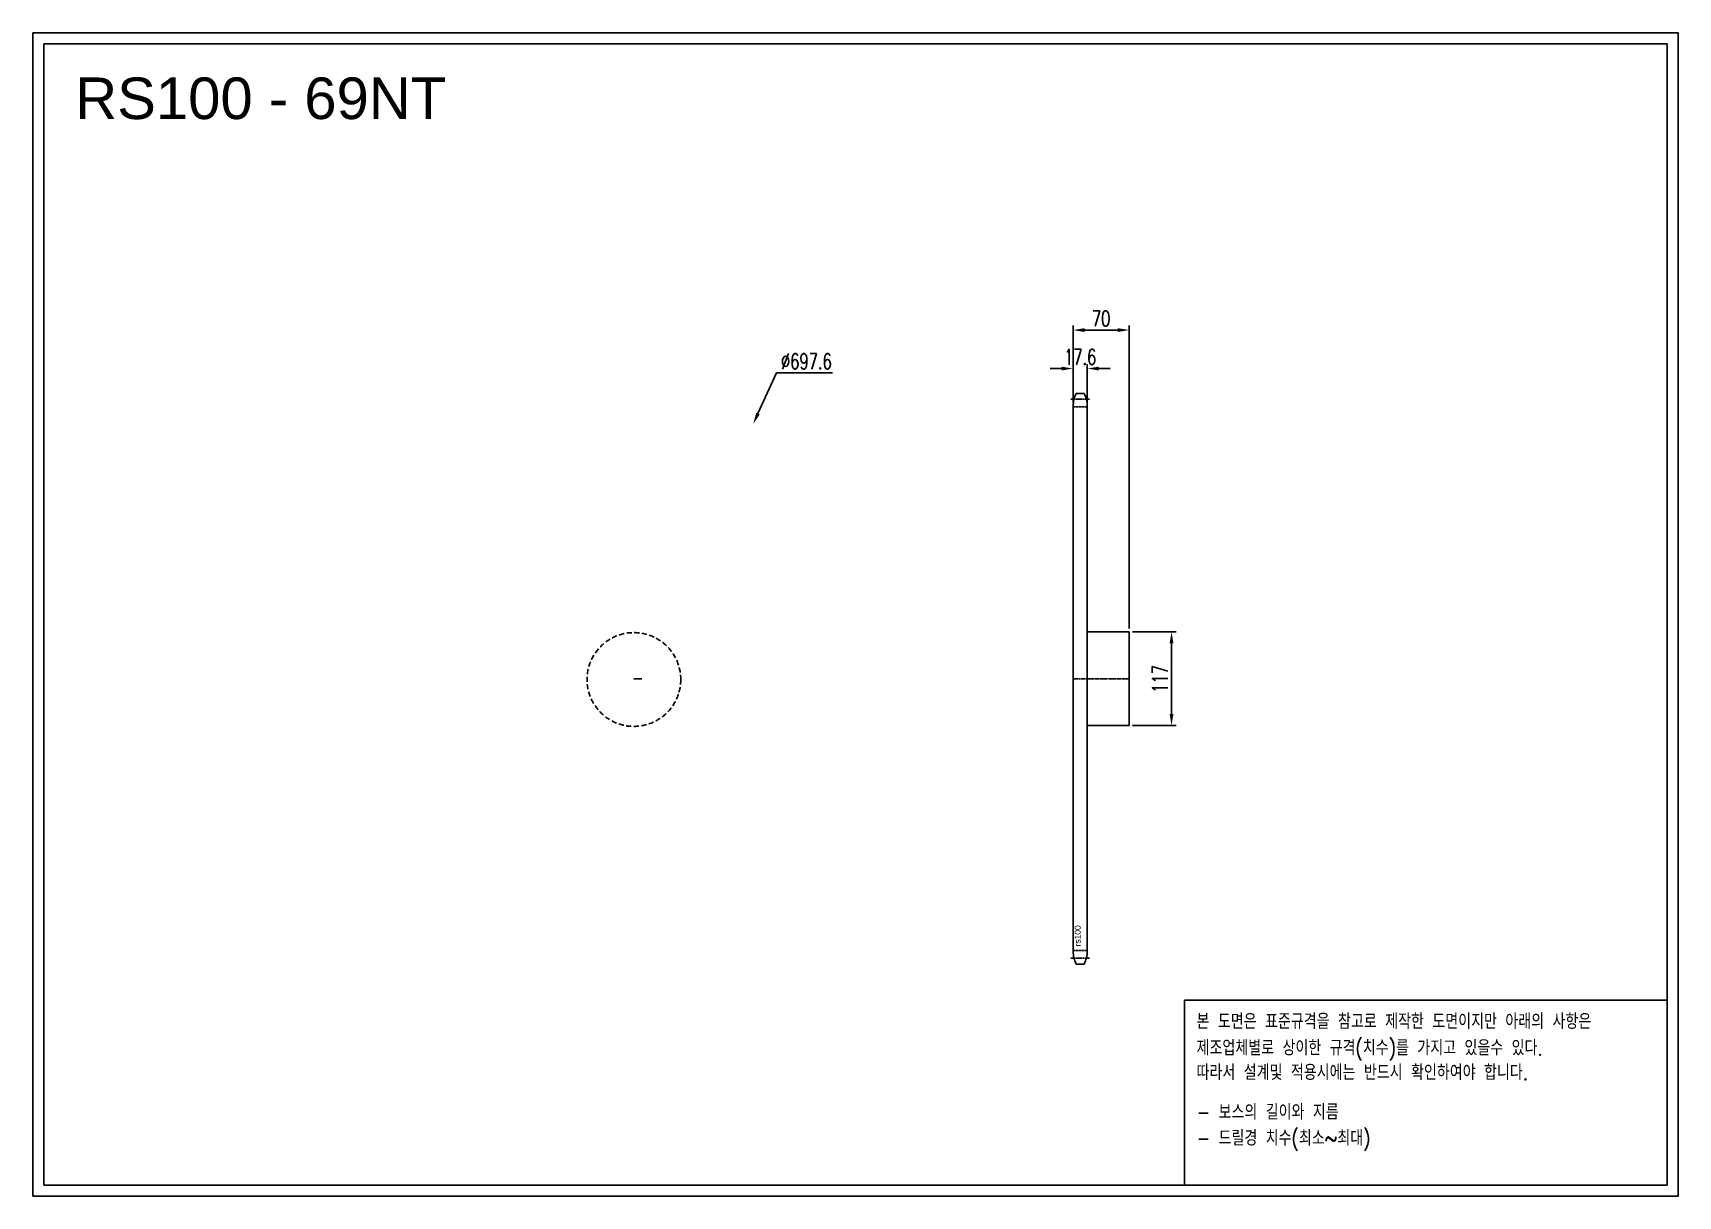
# Model space of a CAD drawing. Header units: millimetres. Extents: x 3069 to 5122, y 21952 to 23403.
import ezdxf

# ---------------------------------------------------------------- set-up
doc = ezdxf.new("R2010")
doc.units = ezdxf.units.MM
for name, pattern in [('AM_ISO02W050', [7.5, 6, -1.5]), ('AM_ISO02W050x2', [3.75, 3, -0.75]), ('AM_ISO08W050', [18, 12, -1.5, 3, -1.5]), ('AM_ISO08W050x2', [9, 6, -0.75, 1.5, -0.75]), ('HIDDEN', [9.525, 6.35, -3.175])]:
    doc.linetypes.add(name, pattern=pattern)
doc.layers.add('AM_3N', color=6, linetype='AM_ISO02W050', lineweight=25)
doc.layers.add('AM_7', color=4, linetype='AM_ISO08W050', lineweight=25)
doc.layers.add('HL', color=2, linetype='HIDDEN')
doc.layers.add('S-DIM', color=7, linetype='Continuous')
doc.styles.add('HAN', font='ROMANS.shx', dxfattribs={"width": 0.7, "bigfont": 'whgtxt.shx'})
doc.styles.add('HSG', font='SIMPLEX.shx', dxfattribs={"width": 0.7, "bigfont": 'HSG.shx'})
doc.styles.get("Standard").update_dxf_attribs({"font": 'arial.ttf'})
doc.dimstyles.new('APP32', dxfattribs={"dimscale": 8, "dimtxt": 2.4, "dimasz": 1.8, "dimexe": 0.7, "dimexo": 0.5, "dimgap": 0.6, "dimtad": 1, "dimtoh": 1, "dimdec": 1, "dimrnd": 0.01, "dimzin": 9, "dimdsep": 46, "dimtxsty": 'HSG', "dimcen": 0, "dimclrd": 1, "dimclre": 1, "dimclrt": 256, "dimazin": 2, "dimtp": 1, "dimtm": 1, "dimtfac": 0.5, "dimtdec": 1, "dimtofl": 0, "dimtmove": 0, "dimatfit": 3, "dimfxl": 0, "dimtvp": 1, "dimtolj": 2, "dimlwd": -1, "dimlwe": -1, "dimarcsym": 0})

# ---------------------------------------------------------------- blocks, each defined once
blk = doc.blocks.new('*D1')
at = {"layer": 'Defpoints', "color": 0, "transparency": 16777216}
for p in [(4436.7, 22656.1), (4436.7, 22539.1), (4489.5, 22539.1)]:
    blk.add_point(p, dxfattribs=at)
at = {"layer": 'S-DIM', "color": 1, "transparency": 16777216}
for p, q in [((4440.7, 22656.1), (4495.1, 22656.1)), ((4489.5, 22641.7), (4489.5, 22553.5)), ((4440.7, 22539.1), (4495.1, 22539.1))]:
    blk.add_line(p, q, dxfattribs=at)
for points in [[(4487.1, 22641.7), (4491.9, 22641.7), (4489.5, 22656.1)], [(4487.1, 22553.5), (4491.9, 22553.5), (4489.5, 22539.1)]]:
    blk.add_solid(points, dxfattribs=at)
at = {"layer": 'S-DIM', "transparency": 16777216, "insert": (4475.1, 22597.2), "char_height": 19.2, "attachment_point": 5, "rotation": 90, "style": 'HSG'}
blk.add_mtext('\\A2;117', dxfattribs=at)
blk = doc.blocks.new('*D2')
at = {"layer": 'Defpoints', "color": 0, "transparency": 16777216}
for p in [(4384.3, 22984.6), (4366.7, 22937.7), (4384.3, 22936.8)]:
    blk.add_point(p, dxfattribs=at)
at = {"layer": 'S-DIM', "color": 1, "transparency": 16777216}
for p, q in [((4352.3, 22984.6), (4337.9, 22984.6)), ((4366.7, 22941.7), (4366.7, 22990.2)), ((4384.3, 22940.8), (4384.3, 22990.2)), ((4398.7, 22984.6), (4413.1, 22984.6))]:
    blk.add_line(p, q, dxfattribs=at)
for points in [[(4352.3, 22987), (4352.3, 22982.2), (4366.7, 22984.6)], [(4398.7, 22987), (4398.7, 22982.2), (4384.3, 22984.6)]]:
    blk.add_solid(points, dxfattribs=at)
at = {"layer": 'S-DIM', "transparency": 16777216, "insert": (4375.5, 22999), "char_height": 19.2, "attachment_point": 5, "style": 'HSG'}
blk.add_mtext('\\A2;17.6', dxfattribs=at)
blk = doc.blocks.new('*D3')
at = {"layer": 'Defpoints', "color": 0, "transparency": 16777216}
for p in [(4436.7, 23032.6), (4366.7, 22937.7), (4436.7, 22656.1)]:
    blk.add_point(p, dxfattribs=at)
at = {"layer": 'S-DIM', "color": 1, "transparency": 16777216}
for p, q in [((4366.7, 22941.7), (4366.7, 23038.2)), ((4436.7, 22660.1), (4436.7, 23038.2)), ((4381.1, 23032.6), (4422.3, 23032.6))]:
    blk.add_line(p, q, dxfattribs=at)
for points in [[(4381.1, 23035), (4381.1, 23030.2), (4366.7, 23032.6)], [(4422.3, 23035), (4422.3, 23030.2), (4436.7, 23032.6)]]:
    blk.add_solid(points, dxfattribs=at)
at = {"layer": 'S-DIM', "transparency": 16777216, "insert": (4401.7, 23047), "char_height": 19.2, "attachment_point": 5, "style": 'HSG'}
blk.add_mtext('\\A2;70', dxfattribs=at)
blk = doc.blocks.new('*D4')
at = {"layer": 'Defpoints', "color": 0, "transparency": 16777216}
for p in [(3967.5, 22915.3), (3679.6, 22279.9)]:
    blk.add_point(p, dxfattribs=at)
at = {"layer": 'S-DIM', "color": 1, "transparency": 16777216}
for p, q in [((3996.5, 22979.2), (3973.5, 22928.4)), ((4066.6, 22979.2), (3996.5, 22979.2))]:
    blk.add_line(p, q, dxfattribs=at)
blk.add_solid([(3971.3, 22929.4), (3975.7, 22927.4), (3967.5, 22915.3)], dxfattribs=at)
at = {"layer": 'S-DIM', "transparency": 16777216, "insert": (4033.9, 22993.6), "char_height": 19.2, "attachment_point": 5, "style": 'HSG'}
blk.add_mtext('\\A2;∅697.6', dxfattribs=at)
blk = doc.blocks.new('notice1')
at = {"color": 4}
blk.add_lwpolyline([(-22142.12, 1735.9), (-22053.8, 1735.9), (-22053.8, 1702.07), (-22142.12, 1702.07)], close=True, dxfattribs=at)
at = {"color": 4, "style": 'HAN', "width": 0.8}
for s, p in [('본 도면은 표준규격을 참고로 제작한 도면이지만 아래의 사항은', (-22139.9, 1730.62)), ('제조업체별로 상이한 규격(치수)를 가지고 있을수 있다.', (-22139.9, 1725.78)), ('따라서 설계및 적용시에는 반드시 확인하여야 합니다.', (-22139.9, 1721.28)), ('- 보스의 길이와 지름', (-22139.9, 1714.03)), ('- 드릴경 치수(최소~최대)', (-22139.9, 1709.27))]:
    blk.add_text(s, height=2.7949, dxfattribs=at).set_placement(p)

msp = doc.modelspace()

# ---------------------------------------------------------------- linework, layer by layer
for p, q in [((4380.37, 22953.6), (4370.72, 22953.6)), ((4366.75, 22937.7), (4366.75, 22257.44)), ((4384.35, 22937.7), (4384.35, 22257.44)), ((4384.35, 22656.07), (4436.75, 22656.07)), ((4436.75, 22656.07), (4436.75, 22539.07)), ((4436.75, 22539.07), (4384.35, 22539.07)), ((4380.37, 22241.54), (4370.72, 22241.54))]:
    msp.add_line(p, q)
at = {"color": 3}
msp.add_line((3818.55, 22597.57), (3828.55, 22597.57), dxfattribs=at)
for points in [[(3068.72, 23403.46), (5121.62, 23403.46), (5121.62, 21951.91), (3068.72, 21951.91)], [(3082.55, 23389.63), (5107.79, 23389.63), (5107.79, 21965.74), (3082.55, 21965.74)]]:
    msp.add_lwpolyline(points, close=True)
for centre, start, end in [((4400.55, 22937.7), 151.93881, 180), ((4350.55, 22937.7), 0, 28.06119), ((4400.55, 22257.44), 180, 208.06119), ((4350.55, 22257.44), 331.93881, 0)]:
    msp.add_arc(centre, 33.8, start, end)
at = {"layer": 'AM_3N', "linetype": 'AM_ISO02W050x2'}
for p, q in [((4384.35, 22936.84), (4366.75, 22936.84)), ((4384.35, 22258.31), (4366.75, 22258.31))]:
    msp.add_line(p, q, dxfattribs=at)
at = {"layer": 'AM_7', "linetype": 'AM_ISO08W050x2'}
for p, q in [((4387.35, 22946.36), (4363.75, 22946.36)), ((4366.75, 22597.57), (4436.75, 22597.57)), ((4387.35, 22248.78), (4363.75, 22248.78))]:
    msp.add_line(p, q, dxfattribs=at)
at = {"layer": 'HL'}
msp.add_circle((3818.66, 22596.57), 58.5, dxfattribs=at)

# ---------------------------------------------------------------- block references
at = {"xscale": 6.817720974704638, "yscale": 6.817720974704638, "zscale": 6.817720974704638}
msp.add_blockref('notice1', (155464.43, 10361.52), dxfattribs=at)

# ---------------------------------------------------------------- texts
msp.add_text('RS100 - 69NT', height=51.8409).set_placement((3121.59, 23295.97))
at = {"insert": (4368.57, 22263.44), "char_height": 7.56, "width": 32.5046, "attachment_point": 1, "rotation": 90}
msp.add_mtext('rs100', dxfattribs=at)

# ---------------------------------------------------------------- dimensions: what is measured, and where the dimension line sits
at = {"layer": 'S-DIM'}
dim = msp.add_linear_dim(base=(4436.75, 23032.6), p1=(4366.75, 22937.7), p2=(4436.75, 22656.07), dimstyle='APP32', dxfattribs=at)
dim.commit()
dim.dimension.update_dxf_attribs({"geometry": '*D3', "text_midpoint": (4401.75, 23047)})
dim = msp.add_diameter_dim_2p(p1=(3679.57, 22279.89), p2=(3967.54, 22915.25), dimstyle='APP32', dxfattribs=at)
dim.commit()
dim.dimension.update_dxf_attribs({"geometry": '*D4', "text_midpoint": (4033.95, 22979.16), "dimtype": 131})
dim = msp.add_linear_dim(base=(4384.35, 22984.6), p1=(4366.75, 22937.7), p2=(4384.35, 22936.84), dimstyle='APP32', dxfattribs=at)
dim.commit()
dim.dimension.update_dxf_attribs({"geometry": '*D2', "text_midpoint": (4375.55, 22984.6), "dimtype": 128})
dim = msp.add_linear_dim(base=(4489.48, 22539.07), p1=(4436.75, 22656.07), p2=(4436.75, 22539.07), angle=90, dimstyle='APP32', dxfattribs=at)
dim.commit()
dim.dimension.update_dxf_attribs({"geometry": '*D1', "text_midpoint": (4489.48, 22597.16), "dimtype": 128})

doc.saveas('drawing.dxf')
